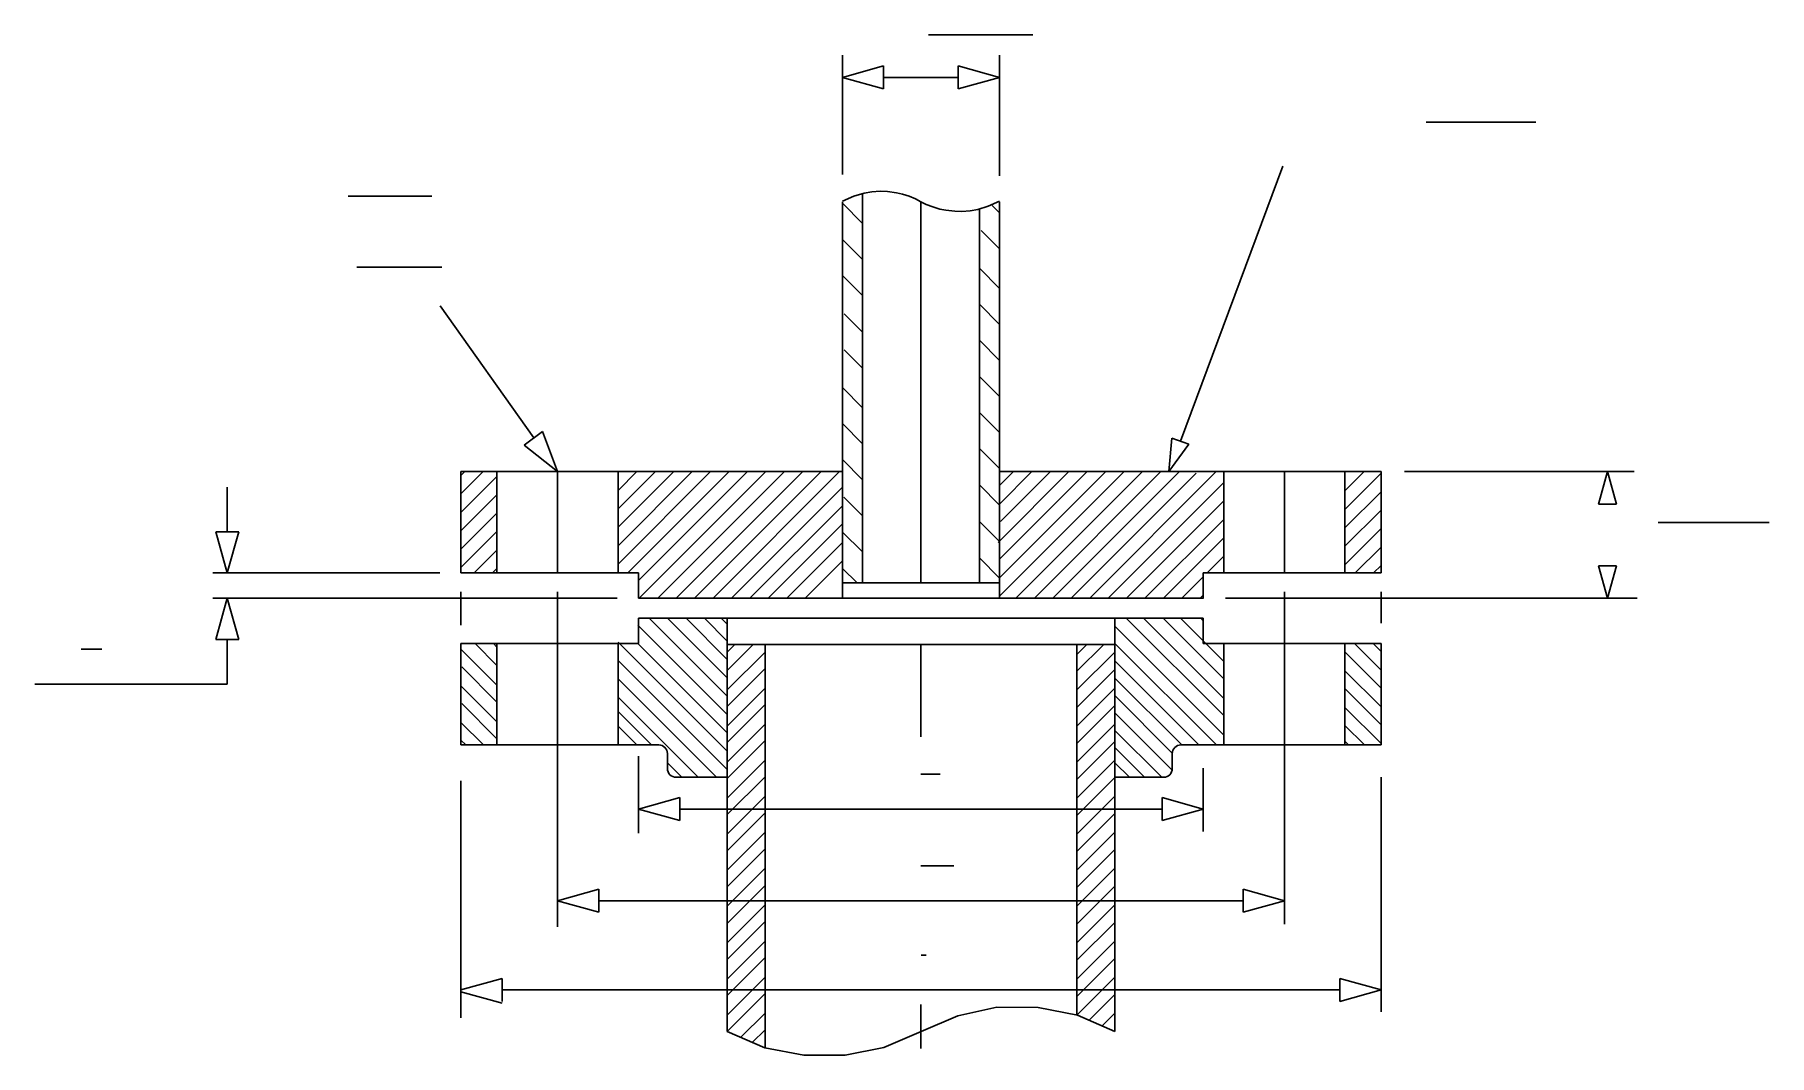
# Model space of a CAD drawing. Extents: x 351 to 1350, y 283 to 870.
import ezdxf

# ---------------------------------------------------------------- set-up
doc = ezdxf.new("R2010")
doc.units = 0
doc.header["$MEASUREMENT"] = 0
for name, color, linetype in [('-1', 7, 'CONTINUOUS'), ('1', 7, 'CONTINUOUS'), ('mating flange', 7, 'CONTINUOUS')]:
    doc.layers.add(name, color=color, linetype=linetype)

msp = doc.modelspace()

# ---------------------------------------------------------------- linework, layer by layer
at = {"layer": '-1', "color": 5, "linetype": 'Continuous'}
for p, q in [((865.66, 870.33), (925.66, 870.33)), ((1285.51, 589.56), (1349.51, 589.56)), ((377.88, 516.66), (389.88, 516.66)), ((861.25, 444.57), (872.25, 444.57)), ((861.27, 391.82), (880.27, 391.82)), ((861.29, 340.43), (864.29, 340.43))]:
    msp.add_line(p, q, dxfattribs=at)
at = {"layer": '-1', "color": 3, "linetype": 'Continuous'}
for p, q in [((816.04, 845.76), (839.76, 852.32)), ((839.76, 852.32), (839.76, 839.21)), ((906.46, 845.76), (882.75, 852.32)), ((882.75, 852.32), (882.75, 839.21)), ((816.04, 798.02), (816.04, 845.76)), ((816.04, 845.76), (839.76, 839.21)), ((839.76, 845.76), (882.75, 845.76)), ((906.46, 845.76), (882.75, 839.21)), ((906.46, 795.14), (906.46, 845.76)), ((1010.61, 636.25), (1069.48, 794.69)), ((638.4, 638.17), (584.5, 714.3)), ((643.41, 641.83), (632.82, 634.1)), ((652.1, 618.81), (643.41, 641.83)), ((652.1, 618.81), (632.82, 634.1)), ((1003.99, 618.81), (1005.66, 638.16)), ((1003.99, 618.81), (1015.36, 634.55)), ((1015.36, 634.55), (1005.66, 638.16)), ((462.02, 584.17), (462.02, 609.87)), ((1139.61, 618.81), (1271.78, 618.81)), ((1256.37, 618.81), (1251.19, 600.1)), ((1256.37, 618.81), (1261.54, 600.1)), ((1251.19, 600.1), (1261.54, 600.1)), ((462.02, 560.46), (455.47, 584.17)), ((468.58, 584.17), (455.47, 584.17)), ((462.02, 560.46), (468.58, 584.17)), ((584.31, 560.46), (453.72, 560.46)), ((1261.54, 564.67), (1251.19, 564.67)), ((1256.37, 545.96), (1251.19, 564.67)), ((1256.37, 545.96), (1261.54, 564.67)), ((596.5, 549.69), (596.5, 530.44)), ((652.1, 549.69), (652.1, 356.68)), ((1070.42, 549.69), (1070.42, 358.4)), ((1126.07, 549.69), (1126.07, 531.52)), ((686.45, 545.96), (453.72, 545.96)), ((462.02, 545.96), (455.47, 522.24)), ((462.02, 545.96), (468.58, 522.24)), ((1036.62, 545.96), (1273.5, 545.96)), ((455.47, 522.24), (468.58, 522.24)), ((462.02, 496.54), (462.02, 522.24)), ((462.02, 496.54), (351.18, 496.54)), ((698.75, 454.92), (698.75, 410.72)), ((596.5, 440.72), (596.5, 304.35)), ((1023.77, 448.17), (1023.77, 411.58)), ((1126.07, 442.88), (1126.07, 307.79)), ((698.75, 424.57), (722.46, 431.13)), ((722.46, 418.02), (722.46, 431.13)), ((1023.77, 424.57), (1000.06, 431.13)), ((1000.06, 431.13), (1000.06, 418.02)), ((698.75, 424.57), (722.46, 418.02)), ((722.46, 424.57), (1000.06, 424.57)), ((1023.77, 424.57), (1000.06, 418.02)), ((652.1, 371.82), (675.81, 378.37)), ((652.1, 371.82), (675.81, 365.26)), ((675.81, 365.26), (675.81, 378.37)), ((675.81, 371.82), (1046.71, 371.82)), ((1070.42, 371.82), (1046.71, 378.37)), ((1046.71, 378.37), (1046.71, 365.26)), ((1070.42, 371.82), (1046.71, 365.26)), ((596.5, 320.43), (620.21, 326.99)), ((620.21, 313.87), (620.21, 326.99)), ((620.21, 320.43), (1102.35, 320.43)), ((1126.07, 320.43), (1102.35, 326.99)), ((1102.35, 326.99), (1102.35, 313.87)), ((1126.07, 320.43), (1102.35, 313.87)), ((596.5, 319.43), (620.21, 312.87))]:
    msp.add_line(p, q, dxfattribs=at)
at = {"layer": '-1', "color": 2, "linetype": 'Continuous'}
for p, q in [((1152.11, 820.02), (1215.11, 820.02)), ((531.67, 777.45), (579.67, 777.45)), ((536.54, 736.49), (585.54, 736.49))]:
    msp.add_line(p, q, dxfattribs=at)
at = {"layer": '-1', "color": 4, "linetype": 'Continuous'}
for p, q in [((609.35, 618.81), (596.5, 605.96)), ((598.75, 618.81), (596.5, 616.56)), ((617.24, 616.09), (596.5, 595.35)), ((652.1, 618.81), (652.1, 560.46)), ((697.77, 618.81), (686.96, 608)), ((708.38, 618.81), (686.96, 597.39)), ((718.99, 618.81), (686.96, 586.79)), ((729.59, 618.81), (686.96, 576.18)), ((740.2, 618.81), (686.96, 565.57)), ((750.81, 618.81), (692.46, 560.46)), ((761.41, 618.81), (698.75, 556.15)), ((772.02, 618.81), (699.16, 545.96)), ((782.63, 618.81), (709.77, 545.96)), ((793.23, 618.81), (720.38, 545.96)), ((803.84, 618.81), (730.98, 545.96)), ((814.45, 618.81), (741.59, 545.96)), ((816.04, 609.8), (752.2, 545.96)), ((946.36, 618.81), (905.6, 578.05)), ((967.58, 618.81), (906.33, 557.56)), ((978.18, 618.81), (906.48, 547.11)), ((956.97, 618.81), (906.48, 568.32)), ((925.15, 618.81), (906.48, 600.14)), ((914.54, 618.81), (906.48, 610.75)), ((935.76, 618.81), (907.03, 590.09)), ((988.79, 618.81), (915.93, 545.96)), ((999.4, 618.81), (926.54, 545.96)), ((1010, 618.81), (937.15, 545.96)), ((1019.64, 617.85), (947.75, 545.96)), ((1031.22, 618.81), (958.36, 545.96)), ((1035.56, 612.55), (968.97, 545.96)), ((1070.42, 618.81), (1070.42, 560.46)), ((1116.43, 618.81), (1105.28, 607.66)), ((1126.07, 617.84), (1105.28, 597.05)), ((617.24, 605.49), (596.5, 584.74)), ((816.04, 599.2), (762.8, 545.96)), ((1035.55, 601.94), (979.4, 545.78)), ((1126.07, 607.23), (1105.28, 586.44)), ((617.24, 594.88), (596.5, 574.14)), ((1035.56, 591.34), (990.18, 545.96)), ((1126.07, 596.62), (1105.28, 575.84)), ((617.24, 584.27), (596.5, 563.53)), ((816.38, 588.93), (773.41, 545.96)), ((1035.56, 580.73), (1000.79, 545.96)), ((1126.07, 586.02), (1105.28, 565.23)), ((617.24, 573.67), (604.04, 560.46)), ((816.04, 577.98), (784.02, 545.96)), ((1035.56, 570.12), (1025.9, 560.46)), ((1126.07, 575.41), (1111.12, 560.46)), ((617.24, 563.06), (614.64, 560.46)), ((816.04, 567.38), (794.62, 545.96)), ((1126.07, 564.8), (1121.72, 560.46)), ((1023.77, 558.34), (1011.39, 545.96)), ((1023.77, 547.73), (1022, 545.96))]:
    msp.add_line(p, q, dxfattribs=at)
at = {"layer": '-1', "color": 7, "linetype": 'Continuous'}
for p, q in [((596.5, 618.81), (816.04, 618.81)), ((596.5, 618.81), (596.5, 560.46)), ((617.24, 618.81), (617.24, 560.46)), ((686.96, 618.81), (686.96, 560.46)), ((816.04, 618.81), (816.04, 545.96)), ((906.48, 618.81), (1126.07, 618.81)), ((906.48, 618.81), (906.48, 545.96)), ((1035.56, 618.81), (1035.56, 560.46)), ((1105.28, 618.81), (1105.28, 560.46)), ((1126.07, 618.81), (1126.07, 560.46)), ((596.5, 560.46), (698.75, 560.46)), ((698.75, 560.46), (698.75, 545.96)), ((1023.77, 560.46), (1126.07, 560.46)), ((1023.77, 560.46), (1023.77, 545.96)), ((698.75, 545.96), (1023.77, 545.96))]:
    msp.add_line(p, q, dxfattribs=at)
at = {"layer": '1', "color": 3, "linetype": 'Continuous'}
for p, q in [((816.04, 858.49), (816.04, 789.87)), ((906.46, 858.49), (906.46, 789.01))]:
    msp.add_line(p, q, dxfattribs=at)
at = {"layer": '1', "color": 4, "linetype": 'Continuous'}
for p, q in [((822.54, 777.42), (828.66, 779.15)), ((827.63, 554.79), (827.63, 778.76)), ((828.66, 779.15), (832.97, 779.88)), ((832.97, 779.88), (837.86, 780.19)), ((837.86, 780.19), (841.92, 779.98)), ((841.92, 779.98), (847.12, 779.31)), ((847.12, 779.31), (850.56, 778.58)), ((816.04, 618.81), (816.04, 774.18)), ((827.63, 761.68), (816.04, 773.27)), ((816.13, 774.55), (822.54, 777.42)), ((850.56, 778.58), (854.46, 777.33)), ((854.46, 777.33), (858.2, 775.77)), ((858.2, 775.77), (861.26, 774.19)), ((861.26, 774.19), (861.26, 554.79)), ((864.34, 772.65), (861.26, 774.19)), ((868.11, 771.16), (864.34, 772.65)), ((872.04, 769.97), (868.11, 771.16)), ((875.48, 769.3), (872.04, 769.97)), ((880.69, 768.71), (875.48, 769.3)), ((889.64, 768.96), (884.75, 768.57)), ((893.94, 769.76), (889.64, 768.96)), ((900.03, 771.59), (893.94, 769.76)), ((894.89, 554.79), (894.89, 769.61)), ((906.39, 774.55), (900.03, 771.59)), ((906.48, 767.74), (902.16, 772.06)), ((906.48, 618.81), (906.48, 774.2)), ((884.75, 768.57), (880.69, 768.71)), ((827.63, 740.93), (816.04, 752.52)), ((906.48, 746.99), (895.89, 757.58)), ((827.63, 720.18), (816.04, 731.77)), ((906.48, 724.3), (894.89, 735.89)), ((906.48, 724.3), (894.89, 735.89)), ((827.63, 699.05), (817.04, 709.64)), ((906.48, 703.55), (894.89, 715.14)), ((827.63, 678.3), (817.04, 688.89)), ((906.48, 682.8), (894.89, 694.39)), ((906.48, 662.05), (894.89, 673.64)), ((827.63, 655.61), (816.04, 667.2)), ((906.48, 641.3), (894.89, 652.89)), ((827.63, 634.86), (816.04, 646.45)), ((906.48, 620.55), (894.89, 632.14)), ((827.63, 614.11), (816.04, 625.7)), ((906.48, 599.55), (894.89, 611.14)), ((827.63, 593.36), (816.92, 604.07)), ((906.48, 578.55), (894.89, 590.14)), ((827.63, 572.61), (816.19, 584.05)), ((906.48, 557.55), (894.89, 569.14)), ((824.45, 554.79), (816.19, 563.05)), ((816.04, 554.79), (906.48, 554.79))]:
    msp.add_line(p, q, dxfattribs=at)
at = {"layer": '1', "color": 7, "linetype": 'Continuous'}
msp.add_line((1023.77, 560.29), (1023.77, 545.79), dxfattribs=at)
at = {"layer": 'mating flange', "color": 4, "linetype": 'Continuous'}
for p, q in [((749.65, 479.04), (698.28, 530.41)), ((698.75, 534.36), (1023.77, 534.36)), ((698.75, 519.85), (698.75, 534.36)), ((749.65, 489.61), (704.9, 534.36)), ((749.65, 500.17), (715.46, 534.36)), ((749.65, 510.74), (726.04, 534.36)), ((749.65, 521.3), (736.6, 534.36)), ((749.65, 530.96), (746.25, 534.36)), ((749.65, 534.36), (749.65, 296.45)), ((972.87, 534.53), (972.87, 452.85)), ((1035.56, 467.17), (972.87, 529.85)), ((1035.55, 478.37), (979.4, 534.53)), ((1035.56, 488.29), (989.32, 534.53)), ((1035.55, 499.51), (1000.71, 534.36)), ((1035.56, 509.43), (1010.64, 534.36)), ((1023.77, 533.15), (1022.57, 534.36)), ((1023.77, 534.36), (1023.77, 519.85)), ((596.5, 519.85), (698.75, 519.85)), ((596.5, 461.5), (596.5, 519.85)), ((617.24, 507.28), (604.66, 519.85)), ((617.24, 517.82), (615.22, 519.85)), ((617.24, 461.5), (617.24, 519.85)), ((749.65, 457.92), (686.96, 520.6)), ((686.96, 461.5), (686.96, 519.85)), ((749.65, 468.48), (698.28, 519.85)), ((749.4, 519.36), (972.87, 519.36)), ((764.66, 519.36), (749.65, 504.33)), ((754.11, 519.36), (749.65, 514.89)), ((771.5, 519.36), (771.5, 287.06)), ((861.26, 466.19), (861.26, 519.36)), ((966.49, 519.36), (951, 503.87)), ((951.02, 519.36), (951.02, 305.98)), ((956.76, 519.36), (951.02, 513.62)), ((1031.31, 461.5), (972.87, 519.93)), ((972.87, 519.36), (972.87, 296.46)), ((1023.77, 519.85), (1126.07, 519.85)), ((1035.56, 461.5), (1035.56, 519.85)), ((1105.28, 461.5), (1105.28, 519.85)), ((1126.07, 504.49), (1110.71, 519.85)), ((1126.07, 515.33), (1121.55, 519.85)), ((1126.07, 461.5), (1126.07, 519.85)), ((617.24, 495.96), (596.5, 516.69)), ((749.65, 447.36), (686.96, 510.04)), ((771.5, 514.97), (749.65, 493.11)), ((972.87, 514.97), (951, 493.11)), ((1021.24, 461.5), (972.87, 509.86)), ((1126.07, 494.21), (1105.28, 514.99)), ((617.24, 486.14), (597.01, 506.37)), ((743.55, 442.89), (686.96, 499.47)), ((771.5, 505.45), (749.65, 483.58)), ((972.87, 504.98), (951, 483.12)), ((1011.31, 461.5), (972.87, 499.93)), ((1126.07, 483.37), (1105.28, 504.16)), ((617.24, 474.82), (596.5, 495.57)), ((771.5, 494.22), (749.65, 472.36)), ((972.87, 494.22), (951, 472.36)), ((1005.93, 456.81), (972.87, 489.86)), ((1126.07, 473.08), (1105.28, 493.87)), ((617.24, 465), (597.01, 485.24)), ((732.98, 442.89), (686.96, 488.91)), ((706.22, 461.5), (686.96, 480.76)), ((771.5, 484.7), (749.65, 462.83)), ((972.87, 484.23), (951, 462.37)), ((1005.45, 447.36), (972.87, 479.93)), ((1126.07, 462.23), (1105.28, 483.02)), ((609.42, 461.51), (596.5, 474.44)), ((697.77, 461.5), (686.96, 472.31)), ((771.5, 473.47), (749.65, 451.61)), ((972.87, 473.47), (951, 451.61)), ((999.85, 442.89), (972.87, 469.85)), ((1116.5, 461.51), (1105.28, 472.73)), ((599.31, 461.5), (596.5, 464.31)), ((596.5, 461.5), (710.35, 461.5)), ((771.5, 463.95), (749.65, 442.08)), ((972.87, 463.48), (951, 441.62)), ((989.93, 442.89), (972.87, 459.93)), ((1010.92, 461.5), (1126.07, 461.5)), ((1107.39, 461.5), (1105.28, 463.61)), ((715.35, 447.89), (715.35, 456.5)), ((723.64, 442.89), (715.35, 451.19)), ((771.5, 452.72), (749.65, 430.86)), ((972.87, 452.72), (951, 430.86)), ((981.2, 442.89), (972.87, 451.22)), ((1005.92, 447.89), (1005.92, 456.5)), ((720.35, 442.89), (749.65, 442.89)), ((771.5, 443.2), (749.65, 421.34)), ((972.87, 442.73), (951, 420.87)), ((972.87, 442.89), (1000.92, 442.89)), ((771.5, 431.97), (749.65, 410.11)), ((972.87, 431.97), (951, 410.11)), ((771.5, 422.45), (749.65, 400.59)), ((972.87, 421.98), (951, 400.12)), ((771.5, 411.22), (749.65, 389.36)), ((972.87, 411.22), (951, 389.36)), ((771.5, 401.7), (749.65, 379.84)), ((972.87, 401.23), (951, 379.37)), ((771.5, 390.47), (749.65, 368.61)), ((972.87, 390.47), (951, 368.61)), ((771.5, 380.56), (749.65, 358.7)), ((771.5, 380.56), (749.65, 358.7)), ((771.5, 380.56), (749.65, 358.7)), ((972.87, 380.09), (951, 358.24)), ((972.87, 380.09), (951, 358.24)), ((972.87, 380.09), (951, 358.24)), ((771.5, 369.34), (749.65, 347.48)), ((771.5, 369.34), (749.65, 347.48)), ((771.5, 369.34), (749.65, 347.48)), ((771.5, 359.81), (749.65, 337.95)), ((972.87, 369.34), (951, 347.48)), ((972.87, 369.34), (951, 347.48)), ((972.87, 369.34), (951, 347.48)), ((972.87, 359.34), (951, 337.49)), ((771.5, 348.59), (749.65, 326.73)), ((972.87, 348.59), (951, 326.73)), ((771.5, 339.06), (749.65, 317.2)), ((972.87, 338.59), (951, 316.74)), ((771.5, 327.84), (749.65, 305.98)), ((972.87, 327.84), (951, 305.98)), ((771.5, 318.31), (749.65, 296.45)), ((861.26, 286.8), (861.26, 312.06)), ((882.41, 305.58), (904.86, 310.53)), ((904.86, 310.53), (928.8, 310.36)), ((928.8, 310.36), (951.41, 305.91)), ((972.87, 317.84), (958.02, 303)), ((771.5, 307.09), (757.49, 293.07)), ((861.45, 296.5), (882.41, 305.58)), ((951.41, 305.91), (972.87, 296.46)), ((972.87, 307.09), (965.49, 299.71)), ((749.65, 296.45), (771.31, 287.1)), ((771.5, 297.56), (764.14, 290.2)), ((839.82, 287.26), (861.45, 296.5)), ((972.87, 297.09), (972.43, 296.65)), ((771.31, 287.1), (793.76, 282.81)), ((793.76, 282.81), (817.54, 282.81)), ((817.54, 282.81), (839.82, 287.26))]:
    msp.add_line(p, q, dxfattribs=at)
for centre, start, end in [((710.35, 456.5), 0, 90), ((1010.92, 456.5), 90, 180), ((720.35, 447.89), 180, 270), ((1000.92, 447.89), 270, 0)]:
    msp.add_arc(centre, 5, start, end, dxfattribs=at)

doc.saveas('drawing.dxf')
